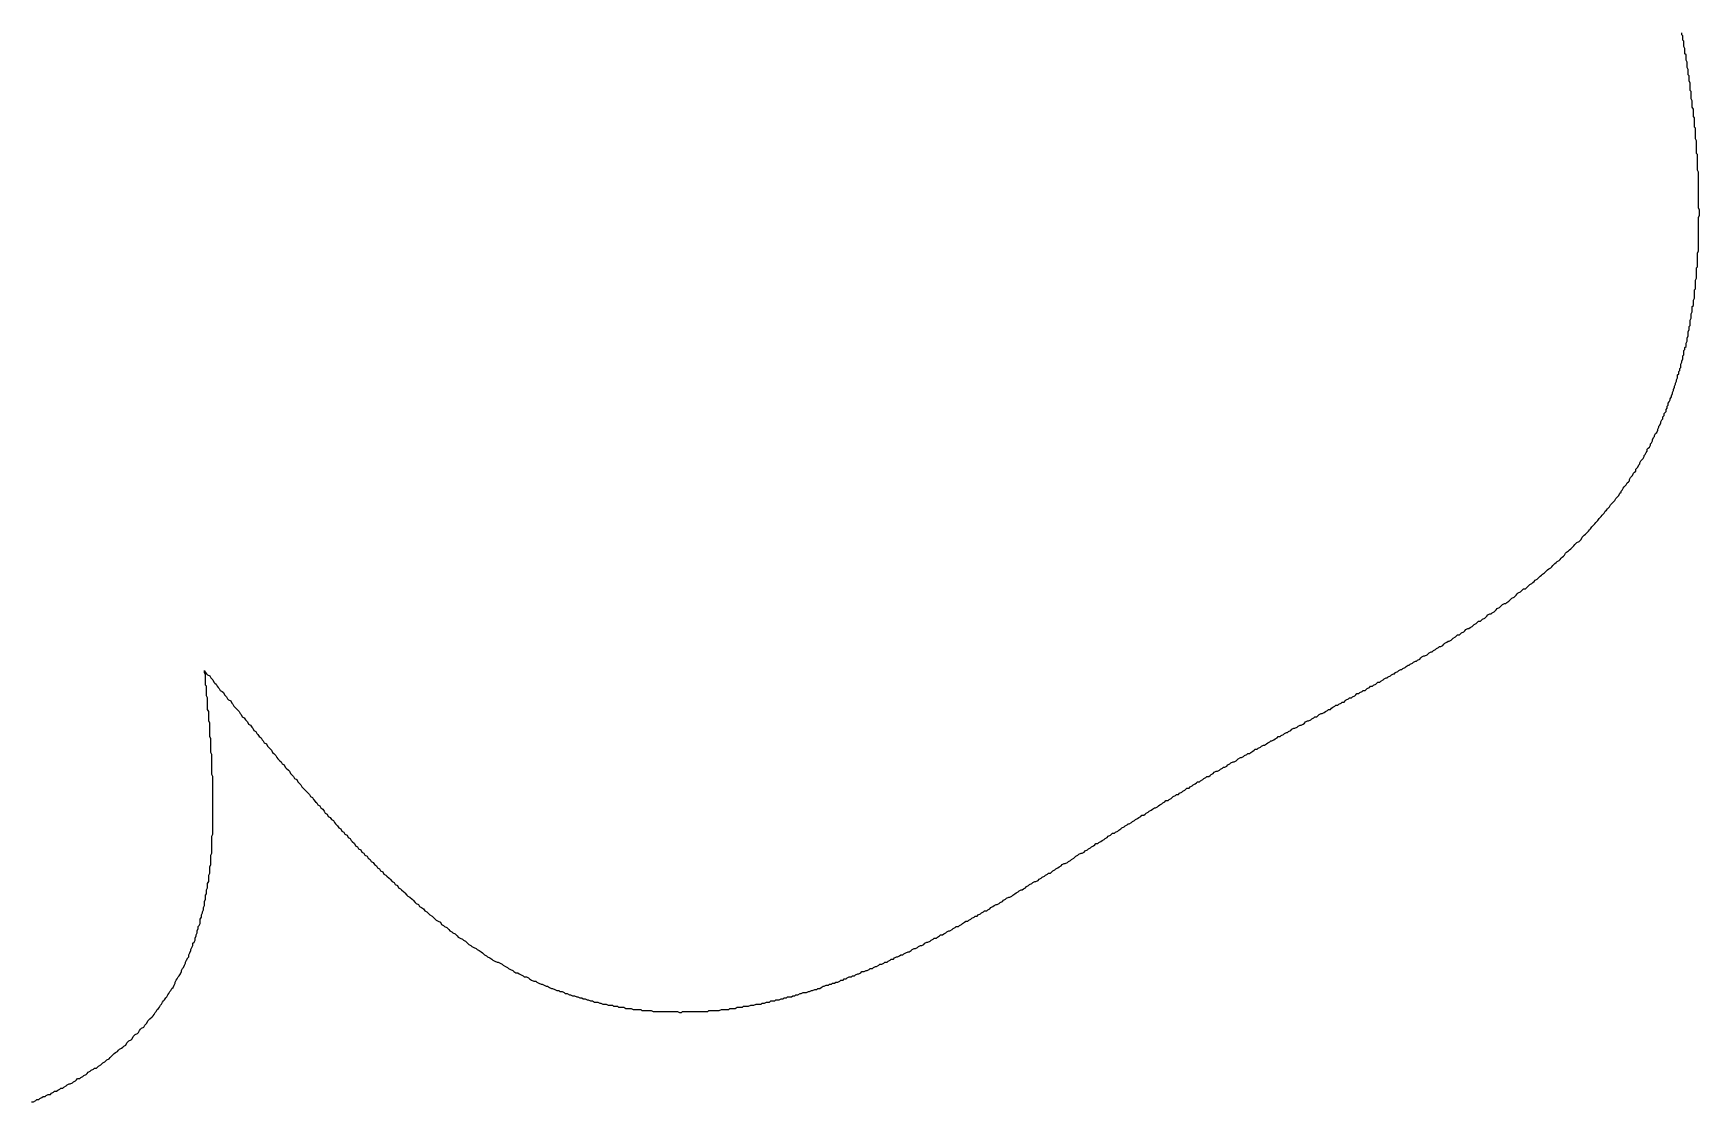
# Model space of a CAD drawing. Header units: millimetres. Extents: x 289 to 9778, y -894 to 6380.
# Drawn here: x 7179.64 to 7195.53, y -579.34 to -569.16 of the extents above; entities that cross this region are included whole.
import ezdxf

# ---------------------------------------------------------------- set-up
doc = ezdxf.new("R2010")
doc.units = ezdxf.units.MM

msp = doc.modelspace()

# ---------------------------------------------------------------- linework, layer by layer
msp.add_polyline3d([(7179.62, -579.343, 0), (7179.64, -579.343, 0), (7179.66, -579.333, 0), (7179.67, -579.323, 0), (7179.69, -579.323, 0), (7179.7, -579.313, 0), (7179.72, -579.303, 0), (7179.73, -579.293, 0), (7179.75, -579.293, 0), (7179.76, -579.283, 0), (7179.78, -579.273, 0), (7179.8, -579.273, 0), (7179.81, -579.263, 0), (7179.83, -579.253, 0), (7179.84, -579.243, 0), (7179.86, -579.243, 0), (7179.87, -579.233, 0), (7179.89, -579.223, 0), (7179.9, -579.213, 0), (7179.92, -579.213, 0), (7179.93, -579.203, 0), (7179.95, -579.193, 0), (7179.96, -579.183, 0), (7179.98, -579.173, 0), (7179.99, -579.173, 0), (7180.01, -579.163, 0), (7180.02, -579.153, 0), (7180.04, -579.143, 0), (7180.05, -579.133, 0), (7180.06, -579.123, 0), (7180.08, -579.123, 0), (7180.09, -579.113, 0), (7180.11, -579.103, 0), (7180.12, -579.093, 0), (7180.14, -579.083, 0), (7180.15, -579.073, 0), (7180.16, -579.063, 0), (7180.18, -579.053, 0), (7180.19, -579.043, 0), (7180.21, -579.033, 0), (7180.22, -579.023, 0), (7180.24, -579.023, 0), (7180.25, -579.013, 0), (7180.26, -579.003, 0), (7180.28, -578.993, 0), (7180.29, -578.983, 0), (7180.3, -578.973, 0), (7180.32, -578.963, 0), (7180.33, -578.953, 0), (7180.34, -578.943, 0), (7180.36, -578.933, 0), (7180.37, -578.923, 0), (7180.39, -578.903, 0), (7180.4, -578.893, 0), (7180.41, -578.883, 0), (7180.42, -578.873, 0), (7180.44, -578.863, 0), (7180.45, -578.853, 0), (7180.46, -578.843, 0), (7180.48, -578.833, 0), (7180.49, -578.823, 0), (7180.5, -578.813, 0), (7180.52, -578.803, 0), (7180.53, -578.783, 0), (7180.54, -578.773, 0), (7180.55, -578.763, 0), (7180.57, -578.753, 0), (7180.58, -578.743, 0), (7180.59, -578.723, 0), (7180.6, -578.713, 0), (7180.61, -578.703, 0), (7180.63, -578.693, 0), (7180.64, -578.683, 0), (7180.65, -578.663, 0), (7180.66, -578.653, 0), (7180.67, -578.643, 0), (7180.69, -578.633, 0), (7180.7, -578.613, 0), (7180.71, -578.603, 0), (7180.72, -578.593, 0), (7180.73, -578.573, 0), (7180.74, -578.563, 0), (7180.75, -578.553, 0), (7180.77, -578.533, 0), (7180.78, -578.523, 0), (7180.79, -578.513, 0), (7180.8, -578.493, 0), (7180.81, -578.483, 0), (7180.82, -578.463, 0), (7180.83, -578.453, 0), (7180.84, -578.443, 0), (7180.85, -578.423, 0), (7180.86, -578.413, 0), (7180.87, -578.393, 0), (7180.88, -578.383, 0), (7180.89, -578.373, 0), (7180.9, -578.353, 0), (7180.91, -578.343, 0), (7180.92, -578.323, 0), (7180.93, -578.313, 0), (7180.94, -578.293, 0), (7180.95, -578.283, 0), (7180.96, -578.263, 0), (7180.97, -578.253, 0), (7180.98, -578.233, 0), (7180.99, -578.213, 0), (7180.99, -578.203, 0), (7181, -578.183, 0), (7181.01, -578.173, 0), (7181.02, -578.153, 0), (7181.03, -578.143, 0), (7181.04, -578.123, 0), (7181.05, -578.103, 0), (7181.05, -578.093, 0), (7181.06, -578.073, 0), (7181.07, -578.063, 0), (7181.08, -578.043, 0), (7181.09, -578.023, 0), (7181.09, -578.013, 0), (7181.1, -577.993, 0), (7181.11, -577.973, 0), (7181.12, -577.963, 0), (7181.12, -577.943, 0), (7181.13, -577.923, 0), (7181.14, -577.903, 0), (7181.14, -577.893, 0), (7181.15, -577.873, 0), (7181.16, -577.853, 0), (7181.16, -577.833, 0), (7181.17, -577.823, 0), (7181.18, -577.803, 0), (7181.18, -577.783, 0), (7181.19, -577.763, 0), (7181.19, -577.753, 0), (7181.2, -577.733, 0), (7181.2, -577.713, 0), (7181.21, -577.693, 0), (7181.21, -577.673, 0), (7181.22, -577.663, 0), (7181.23, -577.643, 0), (7181.23, -577.623, 0), (7181.23, -577.603, 0), (7181.24, -577.583, 0), (7181.24, -577.563, 0), (7181.25, -577.543, 0), (7181.25, -577.533, 0), (7181.26, -577.513, 0), (7181.26, -577.493, 0), (7181.27, -577.473, 0), (7181.27, -577.453, 0), (7181.27, -577.433, 0), (7181.28, -577.413, 0), (7181.28, -577.393, 0), (7181.28, -577.373, 0), (7181.29, -577.363, 0), (7181.29, -577.343, 0), (7181.29, -577.323, 0), (7181.3, -577.303, 0), (7181.3, -577.283, 0), (7181.3, -577.263, 0), (7181.31, -577.243, 0), (7181.31, -577.223, 0), (7181.31, -577.203, 0), (7181.31, -577.183, 0), (7181.32, -577.163, 0), (7181.32, -577.143, 0), (7181.32, -577.123, 0), (7181.32, -577.103, 0), (7181.33, -577.083, 0), (7181.33, -577.073, 0), (7181.33, -577.053, 0), (7181.33, -577.033, 0), (7181.33, -577.013, 0), (7181.33, -576.993, 0), (7181.34, -576.973, 0), (7181.34, -576.953, 0), (7181.34, -576.933, 0), (7181.34, -576.913, 0), (7181.34, -576.893, 0), (7181.34, -576.873, 0), (7181.34, -576.853, 0), (7181.34, -576.833, 0), (7181.34, -576.813, 0), (7181.35, -576.793, 0), (7181.35, -576.773, 0), (7181.35, -576.753, 0), (7181.35, -576.733, 0), (7181.35, -576.713, 0), (7181.35, -576.693, 0), (7181.35, -576.673, 0), (7181.35, -576.653, 0), (7181.35, -576.633, 0), (7181.35, -576.613, 0), (7181.35, -576.593, 0), (7181.35, -576.583, 0), (7181.35, -576.563, 0), (7181.35, -576.543, 0), (7181.35, -576.523, 0), (7181.35, -576.503, 0), (7181.35, -576.483, 0), (7181.35, -576.463, 0), (7181.35, -576.443, 0), (7181.35, -576.423, 0), (7181.35, -576.403, 0), (7181.35, -576.383, 0), (7181.35, -576.363, 0), (7181.35, -576.343, 0), (7181.35, -576.323, 0), (7181.35, -576.303, 0), (7181.35, -576.283, 0), (7181.35, -576.263, 0), (7181.35, -576.243, 0), (7181.34, -576.223, 0), (7181.34, -576.203, 0), (7181.34, -576.183, 0), (7181.34, -576.163, 0), (7181.34, -576.143, 0), (7181.34, -576.133, 0), (7181.34, -576.113, 0), (7181.34, -576.093, 0), (7181.34, -576.073, 0), (7181.34, -576.053, 0), (7181.34, -576.033, 0), (7181.33, -576.013, 0), (7181.33, -575.993, 0), (7181.33, -575.973, 0), (7181.33, -575.953, 0), (7181.33, -575.933, 0), (7181.33, -575.913, 0), (7181.33, -575.903, 0), (7181.33, -575.883, 0), (7181.32, -575.863, 0), (7181.32, -575.843, 0), (7181.32, -575.823, 0), (7181.32, -575.803, 0), (7181.32, -575.783, 0), (7181.32, -575.763, 0), (7181.32, -575.743, 0), (7181.32, -575.733, 0), (7181.31, -575.713, 0), (7181.31, -575.693, 0), (7181.31, -575.673, 0), (7181.31, -575.653, 0), (7181.31, -575.633, 0), (7181.31, -575.623, 0), (7181.3, -575.603, 0), (7181.3, -575.583, 0), (7181.3, -575.563, 0), (7181.3, -575.543, 0), (7181.3, -575.533, 0), (7181.3, -575.513, 0), (7181.3, -575.493, 0), (7181.29, -575.473, 0), (7181.29, -575.453, 0), (7181.29, -575.443, 0), (7181.29, -575.423, 0), (7181.29, -575.403, 0), (7181.29, -575.383, 0), (7181.28, -575.373, 0), (7181.28, -575.353, 0), (7181.28, -575.333, 0), (7181.28, -575.323, 0), (7181.28, -575.303, 0), (7181.28, -575.283, 0), (7181.28, -575.273, 0), (7181.27, -575.253, 0), (7181.27, -575.233, 0), (7181.28, -575.253, 0), (7181.29, -575.263, 0), (7181.3, -575.273, 0), (7181.32, -575.283, 0), (7181.33, -575.303, 0), (7181.34, -575.313, 0), (7181.35, -575.323, 0), (7181.36, -575.343, 0), (7181.37, -575.353, 0), (7181.38, -575.363, 0), (7181.39, -575.383, 0), (7181.4, -575.393, 0), (7181.41, -575.403, 0), (7181.42, -575.423, 0), (7181.44, -575.433, 0), (7181.45, -575.443, 0), (7181.46, -575.463, 0), (7181.47, -575.473, 0), (7181.48, -575.483, 0), (7181.49, -575.503, 0), (7181.5, -575.513, 0), (7181.52, -575.523, 0), (7181.53, -575.543, 0), (7181.54, -575.553, 0), (7181.55, -575.573, 0), (7181.56, -575.583, 0), (7181.57, -575.593, 0), (7181.59, -575.613, 0), (7181.6, -575.623, 0), (7181.61, -575.643, 0), (7181.62, -575.653, 0), (7181.63, -575.673, 0), (7181.65, -575.683, 0), (7181.66, -575.703, 0), (7181.67, -575.713, 0), (7181.68, -575.723, 0), (7181.69, -575.743, 0), (7181.71, -575.753, 0), (7181.72, -575.773, 0), (7181.73, -575.783, 0), (7181.74, -575.803, 0), (7181.76, -575.813, 0), (7181.77, -575.833, 0), (7181.78, -575.843, 0), (7181.79, -575.863, 0), (7181.81, -575.873, 0), (7181.82, -575.893, 0), (7181.83, -575.903, 0), (7181.84, -575.923, 0), (7181.86, -575.933, 0), (7181.87, -575.953, 0), (7181.88, -575.963, 0), (7181.9, -575.983, 0), (7181.91, -575.993, 0), (7181.92, -576.013, 0), (7181.93, -576.023, 0), (7181.95, -576.043, 0), (7181.96, -576.063, 0), (7181.97, -576.073, 0), (7181.99, -576.093, 0), (7182, -576.103, 0), (7182.01, -576.123, 0), (7182.03, -576.133, 0), (7182.04, -576.153, 0), (7182.05, -576.163, 0), (7182.07, -576.183, 0), (7182.08, -576.193, 0), (7182.09, -576.213, 0), (7182.11, -576.233, 0), (7182.12, -576.243, 0), (7182.13, -576.263, 0), (7182.15, -576.273, 0), (7182.16, -576.293, 0), (7182.17, -576.303, 0), (7182.19, -576.323, 0), (7182.2, -576.343, 0), (7182.21, -576.353, 0), (7182.23, -576.373, 0), (7182.24, -576.383, 0), (7182.26, -576.403, 0), (7182.27, -576.413, 0), (7182.28, -576.433, 0), (7182.3, -576.443, 0), (7182.31, -576.463, 0), (7182.33, -576.483, 0), (7182.34, -576.493, 0), (7182.35, -576.513, 0), (7182.37, -576.523, 0), (7182.38, -576.543, 0), (7182.4, -576.553, 0), (7182.41, -576.573, 0), (7182.42, -576.593, 0), (7182.44, -576.603, 0), (7182.45, -576.623, 0), (7182.47, -576.633, 0), (7182.48, -576.653, 0), (7182.5, -576.663, 0), (7182.51, -576.683, 0), (7182.52, -576.693, 0), (7182.54, -576.713, 0), (7182.55, -576.733, 0), (7182.57, -576.743, 0), (7182.58, -576.763, 0), (7182.6, -576.773, 0), (7182.61, -576.793, 0), (7182.63, -576.803, 0), (7182.64, -576.823, 0), (7182.66, -576.833, 0), (7182.67, -576.853, 0), (7182.68, -576.863, 0), (7182.7, -576.883, 0), (7182.71, -576.903, 0), (7182.73, -576.913, 0), (7182.74, -576.933, 0), (7182.76, -576.943, 0), (7182.77, -576.963, 0), (7182.79, -576.973, 0), (7182.8, -576.993, 0), (7182.82, -577.003, 0), (7182.83, -577.023, 0), (7182.85, -577.033, 0), (7182.86, -577.053, 0), (7182.88, -577.063, 0), (7182.89, -577.083, 0), (7182.91, -577.093, 0), (7182.92, -577.113, 0), (7182.94, -577.123, 0), (7182.95, -577.143, 0), (7182.97, -577.153, 0), (7182.98, -577.173, 0), (7183, -577.183, 0), (7183.01, -577.193, 0), (7183.03, -577.213, 0), (7183.04, -577.223, 0), (7183.06, -577.243, 0), (7183.08, -577.253, 0), (7183.09, -577.273, 0), (7183.11, -577.283, 0), (7183.12, -577.303, 0), (7183.14, -577.313, 0), (7183.15, -577.323, 0), (7183.17, -577.343, 0), (7183.18, -577.353, 0), (7183.2, -577.373, 0), (7183.21, -577.383, 0), (7183.23, -577.393, 0), (7183.25, -577.413, 0), (7183.26, -577.423, 0), (7183.28, -577.443, 0), (7183.29, -577.453, 0), (7183.31, -577.463, 0), (7183.32, -577.483, 0), (7183.34, -577.493, 0), (7183.36, -577.503, 0), (7183.37, -577.523, 0), (7183.39, -577.533, 0), (7183.4, -577.543, 0), (7183.42, -577.563, 0), (7183.44, -577.573, 0), (7183.45, -577.583, 0), (7183.47, -577.603, 0), (7183.48, -577.613, 0), (7183.5, -577.623, 0), (7183.52, -577.633, 0), (7183.53, -577.653, 0), (7183.55, -577.663, 0), (7183.56, -577.673, 0), (7183.58, -577.683, 0), (7183.6, -577.703, 0), (7183.61, -577.713, 0), (7183.63, -577.723, 0), (7183.64, -577.733, 0), (7183.66, -577.743, 0), (7183.68, -577.763, 0), (7183.69, -577.773, 0), (7183.71, -577.783, 0), (7183.73, -577.793, 0), (7183.74, -577.803, 0), (7183.76, -577.813, 0), (7183.78, -577.833, 0), (7183.79, -577.843, 0), (7183.81, -577.853, 0), (7183.82, -577.863, 0), (7183.84, -577.873, 0), (7183.86, -577.883, 0), (7183.87, -577.893, 0), (7183.89, -577.903, 0), (7183.91, -577.913, 0), (7183.92, -577.923, 0), (7183.94, -577.943, 0), (7183.96, -577.953, 0), (7183.97, -577.963, 0), (7183.99, -577.973, 0), (7184.01, -577.983, 0), (7184.02, -577.993, 0), (7184.04, -578.003, 0), (7184.06, -578.013, 0), (7184.07, -578.013, 0), (7184.09, -578.023, 0), (7184.11, -578.033, 0), (7184.12, -578.043, 0), (7184.14, -578.053, 0), (7184.16, -578.063, 0), (7184.17, -578.073, 0), (7184.19, -578.083, 0), (7184.21, -578.093, 0), (7184.22, -578.103, 0), (7184.24, -578.113, 0), (7184.26, -578.113, 0), (7184.27, -578.123, 0), (7184.29, -578.133, 0), (7184.31, -578.143, 0), (7184.32, -578.153, 0), (7184.34, -578.153, 0), (7184.36, -578.163, 0), (7184.37, -578.173, 0), (7184.39, -578.183, 0), (7184.41, -578.193, 0), (7184.43, -578.193, 0), (7184.44, -578.203, 0), (7184.46, -578.213, 0), (7184.48, -578.223, 0), (7184.49, -578.223, 0), (7184.51, -578.233, 0), (7184.53, -578.243, 0), (7184.54, -578.243, 0), (7184.56, -578.253, 0), (7184.58, -578.263, 0), (7184.59, -578.263, 0), (7184.61, -578.273, 0), (7184.63, -578.283, 0), (7184.65, -578.283, 0), (7184.66, -578.293, 0), (7184.68, -578.293, 0), (7184.7, -578.303, 0), (7184.71, -578.313, 0), (7184.73, -578.313, 0), (7184.75, -578.323, 0), (7184.76, -578.323, 0), (7184.78, -578.333, 0), (7184.8, -578.333, 0), (7184.82, -578.343, 0), (7184.83, -578.343, 0), (7184.85, -578.353, 0), (7184.87, -578.353, 0), (7184.88, -578.363, 0), (7184.9, -578.363, 0), (7184.92, -578.373, 0), (7184.93, -578.373, 0), (7184.95, -578.383, 0), (7184.97, -578.383, 0), (7184.99, -578.393, 0), (7185, -578.393, 0), (7185.02, -578.393, 0), (7185.04, -578.403, 0), (7185.05, -578.403, 0), (7185.07, -578.413, 0), (7185.09, -578.413, 0), (7185.1, -578.413, 0), (7185.12, -578.423, 0), (7185.14, -578.423, 0), (7185.16, -578.423, 0), (7185.17, -578.433, 0), (7185.19, -578.433, 0), (7185.21, -578.433, 0), (7185.22, -578.443, 0), (7185.24, -578.443, 0), (7185.26, -578.443, 0), (7185.27, -578.443, 0), (7185.29, -578.453, 0), (7185.31, -578.453, 0), (7185.33, -578.453, 0), (7185.34, -578.453, 0), (7185.36, -578.463, 0), (7185.38, -578.463, 0), (7185.39, -578.463, 0), (7185.41, -578.463, 0), (7185.43, -578.463, 0), (7185.44, -578.473, 0), (7185.46, -578.473, 0), (7185.48, -578.473, 0), (7185.5, -578.473, 0), (7185.51, -578.473, 0), (7185.53, -578.473, 0), (7185.55, -578.483, 0), (7185.56, -578.483, 0), (7185.58, -578.483, 0), (7185.6, -578.483, 0), (7185.61, -578.483, 0), (7185.63, -578.483, 0), (7185.65, -578.483, 0), (7185.66, -578.483, 0), (7185.68, -578.483, 0), (7185.7, -578.483, 0), (7185.71, -578.483, 0), (7185.73, -578.483, 0), (7185.75, -578.483, 0), (7185.77, -578.483, 0), (7185.78, -578.483, 0), (7185.8, -578.493, 0), (7185.82, -578.493, 0), (7185.83, -578.483, 0), (7185.85, -578.483, 0), (7185.87, -578.483, 0), (7185.88, -578.483, 0), (7185.9, -578.483, 0), (7185.92, -578.483, 0), (7185.93, -578.483, 0), (7185.95, -578.483, 0), (7185.97, -578.483, 0), (7185.98, -578.483, 0), (7186, -578.483, 0), (7186.02, -578.483, 0), (7186.03, -578.483, 0), (7186.05, -578.483, 0), (7186.07, -578.483, 0), (7186.08, -578.473, 0), (7186.1, -578.473, 0), (7186.12, -578.473, 0), (7186.13, -578.473, 0), (7186.15, -578.473, 0), (7186.17, -578.473, 0), (7186.18, -578.473, 0), (7186.2, -578.463, 0), (7186.22, -578.463, 0), (7186.23, -578.463, 0), (7186.25, -578.463, 0), (7186.27, -578.463, 0), (7186.28, -578.453, 0), (7186.3, -578.453, 0), (7186.32, -578.453, 0), (7186.33, -578.453, 0), (7186.35, -578.443, 0), (7186.36, -578.443, 0), (7186.38, -578.443, 0), (7186.4, -578.443, 0), (7186.41, -578.433, 0), (7186.43, -578.433, 0), (7186.45, -578.433, 0), (7186.46, -578.433, 0), (7186.48, -578.423, 0), (7186.5, -578.423, 0), (7186.51, -578.423, 0), (7186.53, -578.413, 0), (7186.54, -578.413, 0), (7186.56, -578.413, 0), (7186.58, -578.413, 0), (7186.59, -578.403, 0), (7186.61, -578.403, 0), (7186.63, -578.393, 0), (7186.64, -578.393, 0), (7186.66, -578.393, 0), (7186.67, -578.383, 0), (7186.69, -578.383, 0), (7186.71, -578.383, 0), (7186.72, -578.373, 0), (7186.74, -578.373, 0), (7186.75, -578.373, 0), (7186.77, -578.363, 0), (7186.79, -578.363, 0), (7186.8, -578.353, 0), (7186.82, -578.353, 0), (7186.83, -578.343, 0), (7186.85, -578.343, 0), (7186.87, -578.343, 0), (7186.88, -578.333, 0), (7186.9, -578.333, 0), (7186.91, -578.323, 0), (7186.93, -578.323, 0), (7186.95, -578.313, 0), (7186.96, -578.313, 0), (7186.98, -578.303, 0), (7186.99, -578.303, 0), (7187.01, -578.303, 0), (7187.03, -578.293, 0), (7187.04, -578.293, 0), (7187.06, -578.283, 0), (7187.07, -578.283, 0), (7187.09, -578.273, 0), (7187.11, -578.273, 0), (7187.12, -578.263, 0), (7187.14, -578.263, 0), (7187.15, -578.253, 0), (7187.17, -578.243, 0), (7187.18, -578.243, 0), (7187.2, -578.233, 0), (7187.22, -578.233, 0), (7187.23, -578.223, 0), (7187.25, -578.223, 0), (7187.26, -578.213, 0), (7187.28, -578.213, 0), (7187.29, -578.203, 0), (7187.31, -578.203, 0), (7187.33, -578.193, 0), (7187.34, -578.183, 0), (7187.36, -578.183, 0), (7187.37, -578.173, 0), (7187.39, -578.173, 0), (7187.4, -578.163, 0), (7187.42, -578.153, 0), (7187.44, -578.153, 0), (7187.45, -578.143, 0), (7187.47, -578.143, 0), (7187.48, -578.133, 0), (7187.5, -578.123, 0), (7187.51, -578.123, 0), (7187.53, -578.113, 0), (7187.54, -578.103, 0), (7187.56, -578.103, 0), (7187.58, -578.093, 0), (7187.59, -578.093, 0), (7187.61, -578.083, 0), (7187.62, -578.073, 0), (7187.64, -578.073, 0), (7187.65, -578.063, 0), (7187.67, -578.053, 0), (7187.68, -578.053, 0), (7187.7, -578.043, 0), (7187.71, -578.033, 0), (7187.73, -578.033, 0), (7187.75, -578.023, 0), (7187.76, -578.013, 0), (7187.78, -578.013, 0), (7187.79, -578.003, 0), (7187.81, -577.993, 0), (7187.82, -577.983, 0), (7187.84, -577.983, 0), (7187.85, -577.973, 0), (7187.87, -577.963, 0), (7187.88, -577.963, 0), (7187.9, -577.953, 0), (7187.91, -577.943, 0), (7187.93, -577.943, 0), (7187.94, -577.933, 0), (7187.96, -577.923, 0), (7187.98, -577.913, 0), (7187.99, -577.913, 0), (7188.01, -577.903, 0), (7188.02, -577.893, 0), (7188.04, -577.883, 0), (7188.05, -577.883, 0), (7188.07, -577.873, 0), (7188.08, -577.863, 0), (7188.1, -577.853, 0), (7188.11, -577.853, 0), (7188.13, -577.843, 0), (7188.14, -577.833, 0), (7188.16, -577.823, 0), (7188.17, -577.823, 0), (7188.19, -577.813, 0), (7188.2, -577.803, 0), (7188.22, -577.793, 0), (7188.23, -577.783, 0), (7188.25, -577.783, 0), (7188.26, -577.773, 0), (7188.28, -577.763, 0), (7188.29, -577.753, 0), (7188.31, -577.753, 0), (7188.32, -577.743, 0), (7188.34, -577.733, 0), (7188.35, -577.723, 0), (7188.37, -577.713, 0), (7188.38, -577.713, 0), (7188.4, -577.703, 0), (7188.41, -577.693, 0), (7188.43, -577.683, 0), (7188.44, -577.673, 0), (7188.46, -577.673, 0), (7188.47, -577.663, 0), (7188.49, -577.653, 0), (7188.5, -577.643, 0), (7188.52, -577.633, 0), (7188.53, -577.623, 0), (7188.55, -577.623, 0), (7188.56, -577.613, 0), (7188.58, -577.603, 0), (7188.59, -577.593, 0), (7188.61, -577.583, 0), (7188.62, -577.573, 0), (7188.64, -577.573, 0), (7188.65, -577.563, 0), (7188.67, -577.553, 0), (7188.68, -577.543, 0), (7188.7, -577.533, 0), (7188.71, -577.523, 0), (7188.73, -577.523, 0), (7188.74, -577.513, 0), (7188.76, -577.503, 0), (7188.77, -577.493, 0), (7188.79, -577.483, 0), (7188.8, -577.473, 0), (7188.82, -577.463, 0), (7188.83, -577.463, 0), (7188.85, -577.453, 0), (7188.86, -577.443, 0), (7188.88, -577.433, 0), (7188.89, -577.423, 0), (7188.91, -577.413, 0), (7188.92, -577.403, 0), (7188.94, -577.393, 0), (7188.95, -577.393, 0), (7188.97, -577.383, 0), (7188.98, -577.373, 0), (7189, -577.363, 0), (7189.01, -577.353, 0), (7189.03, -577.343, 0), (7189.04, -577.333, 0), (7189.06, -577.323, 0), (7189.07, -577.323, 0), (7189.08, -577.313, 0), (7189.1, -577.303, 0), (7189.11, -577.293, 0), (7189.13, -577.283, 0), (7189.14, -577.273, 0), (7189.16, -577.263, 0), (7189.17, -577.253, 0), (7189.19, -577.243, 0), (7189.2, -577.243, 0), (7189.22, -577.233, 0), (7189.23, -577.223, 0), (7189.25, -577.213, 0), (7189.26, -577.203, 0), (7189.28, -577.193, 0), (7189.29, -577.183, 0), (7189.31, -577.173, 0), (7189.32, -577.163, 0), (7189.34, -577.163, 0), (7189.35, -577.153, 0), (7189.36, -577.143, 0), (7189.38, -577.133, 0), (7189.39, -577.123, 0), (7189.41, -577.113, 0), (7189.42, -577.103, 0), (7189.44, -577.093, 0), (7189.45, -577.083, 0), (7189.47, -577.073, 0), (7189.48, -577.073, 0), (7189.5, -577.063, 0), (7189.51, -577.053, 0), (7189.53, -577.043, 0), (7189.54, -577.033, 0), (7189.56, -577.023, 0), (7189.57, -577.013, 0), (7189.58, -577.003, 0), (7189.6, -576.993, 0), (7189.61, -576.983, 0), (7189.63, -576.973, 0), (7189.64, -576.973, 0), (7189.66, -576.963, 0), (7189.67, -576.953, 0), (7189.69, -576.943, 0), (7189.7, -576.933, 0), (7189.72, -576.923, 0), (7189.73, -576.913, 0), (7189.75, -576.903, 0), (7189.76, -576.893, 0), (7189.77, -576.883, 0), (7189.79, -576.883, 0), (7189.8, -576.873, 0), (7189.82, -576.863, 0), (7189.83, -576.853, 0), (7189.85, -576.843, 0), (7189.86, -576.833, 0), (7189.88, -576.823, 0), (7189.89, -576.813, 0), (7189.91, -576.803, 0), (7189.92, -576.793, 0), (7189.93, -576.783, 0), (7189.95, -576.783, 0), (7189.96, -576.773, 0), (7189.98, -576.763, 0), (7189.99, -576.753, 0), (7190.01, -576.743, 0), (7190.02, -576.733, 0), (7190.04, -576.723, 0), (7190.05, -576.713, 0), (7190.07, -576.703, 0), (7190.08, -576.693, 0), (7190.09, -576.693, 0), (7190.11, -576.683, 0), (7190.12, -576.673, 0), (7190.14, -576.663, 0), (7190.15, -576.653, 0), (7190.17, -576.643, 0), (7190.18, -576.633, 0), (7190.2, -576.623, 0), (7190.21, -576.613, 0), (7190.23, -576.613, 0), (7190.24, -576.603, 0), (7190.25, -576.593, 0), (7190.27, -576.583, 0), (7190.28, -576.573, 0), (7190.3, -576.563, 0), (7190.31, -576.553, 0), (7190.33, -576.543, 0), (7190.34, -576.543, 0), (7190.36, -576.533, 0), (7190.37, -576.523, 0), (7190.38, -576.513, 0), (7190.4, -576.503, 0), (7190.41, -576.493, 0), (7190.43, -576.483, 0), (7190.44, -576.473, 0), (7190.46, -576.473, 0), (7190.47, -576.463, 0), (7190.49, -576.453, 0), (7190.5, -576.443, 0), (7190.51, -576.433, 0), (7190.53, -576.423, 0), (7190.54, -576.413, 0), (7190.56, -576.413, 0), (7190.57, -576.403, 0), (7190.59, -576.393, 0), (7190.6, -576.383, 0), (7190.62, -576.373, 0), (7190.63, -576.363, 0), (7190.64, -576.353, 0), (7190.66, -576.353, 0), (7190.67, -576.343, 0), (7190.69, -576.333, 0), (7190.7, -576.323, 0), (7190.72, -576.313, 0), (7190.73, -576.303, 0), (7190.74, -576.293, 0), (7190.76, -576.293, 0), (7190.77, -576.283, 0), (7190.79, -576.273, 0), (7190.8, -576.263, 0), (7190.82, -576.253, 0), (7190.83, -576.243, 0), (7190.85, -576.243, 0), (7190.86, -576.233, 0), (7190.87, -576.223, 0), (7190.89, -576.213, 0), (7190.9, -576.203, 0), (7190.92, -576.193, 0), (7190.93, -576.193, 0), (7190.95, -576.183, 0), (7190.96, -576.173, 0), (7190.98, -576.163, 0), (7190.99, -576.153, 0), (7191, -576.153, 0), (7191.02, -576.143, 0), (7191.03, -576.133, 0), (7191.05, -576.123, 0), (7191.06, -576.113, 0), (7191.08, -576.103, 0), (7191.09, -576.103, 0), (7191.11, -576.093, 0), (7191.12, -576.083, 0), (7191.13, -576.073, 0), (7191.15, -576.063, 0), (7191.16, -576.063, 0), (7191.18, -576.053, 0), (7191.19, -576.043, 0), (7191.21, -576.033, 0), (7191.22, -576.023, 0), (7191.24, -576.023, 0), (7191.25, -576.013, 0), (7191.27, -576.003, 0), (7191.28, -575.993, 0), (7191.29, -575.983, 0), (7191.31, -575.983, 0), (7191.32, -575.973, 0), (7191.34, -575.963, 0), (7191.35, -575.953, 0), (7191.37, -575.943, 0), (7191.38, -575.943, 0), (7191.4, -575.933, 0), (7191.41, -575.923, 0), (7191.43, -575.913, 0), (7191.44, -575.903, 0), (7191.45, -575.903, 0), (7191.47, -575.893, 0), (7191.48, -575.883, 0), (7191.5, -575.873, 0), (7191.51, -575.863, 0), (7191.53, -575.863, 0), (7191.54, -575.853, 0), (7191.56, -575.843, 0), (7191.57, -575.833, 0), (7191.59, -575.823, 0), (7191.6, -575.823, 0), (7191.61, -575.813, 0), (7191.63, -575.803, 0), (7191.64, -575.793, 0), (7191.66, -575.783, 0), (7191.67, -575.783, 0), (7191.69, -575.773, 0), (7191.7, -575.763, 0), (7191.72, -575.753, 0), (7191.73, -575.753, 0), (7191.75, -575.743, 0), (7191.76, -575.733, 0), (7191.77, -575.723, 0), (7191.79, -575.713, 0), (7191.8, -575.713, 0), (7191.82, -575.703, 0), (7191.83, -575.693, 0), (7191.85, -575.683, 0), (7191.86, -575.673, 0), (7191.88, -575.673, 0), (7191.89, -575.663, 0), (7191.9, -575.653, 0), (7191.92, -575.643, 0), (7191.93, -575.643, 0), (7191.95, -575.633, 0), (7191.96, -575.623, 0), (7191.98, -575.613, 0), (7191.99, -575.603, 0), (7192.01, -575.603, 0), (7192.02, -575.593, 0), (7192.03, -575.583, 0), (7192.05, -575.573, 0), (7192.06, -575.563, 0), (7192.08, -575.563, 0), (7192.09, -575.553, 0), (7192.11, -575.543, 0), (7192.12, -575.533, 0), (7192.14, -575.533, 0), (7192.15, -575.523, 0), (7192.16, -575.513, 0), (7192.18, -575.503, 0), (7192.19, -575.493, 0), (7192.21, -575.493, 0), (7192.22, -575.483, 0), (7192.24, -575.473, 0), (7192.25, -575.463, 0), (7192.26, -575.453, 0), (7192.28, -575.453, 0), (7192.29, -575.443, 0), (7192.31, -575.433, 0), (7192.32, -575.423, 0), (7192.34, -575.423, 0), (7192.35, -575.413, 0), (7192.36, -575.403, 0), (7192.38, -575.393, 0), (7192.39, -575.383, 0), (7192.41, -575.383, 0), (7192.42, -575.373, 0), (7192.44, -575.363, 0), (7192.45, -575.353, 0), (7192.46, -575.343, 0), (7192.48, -575.343, 0), (7192.49, -575.333, 0), (7192.51, -575.323, 0), (7192.52, -575.313, 0), (7192.54, -575.303, 0), (7192.55, -575.303, 0), (7192.56, -575.293, 0), (7192.58, -575.283, 0), (7192.59, -575.273, 0), (7192.61, -575.263, 0), (7192.62, -575.263, 0), (7192.63, -575.253, 0), (7192.65, -575.243, 0), (7192.66, -575.233, 0), (7192.68, -575.223, 0), (7192.69, -575.223, 0), (7192.7, -575.213, 0), (7192.72, -575.203, 0), (7192.73, -575.193, 0), (7192.75, -575.183, 0), (7192.76, -575.183, 0), (7192.77, -575.173, 0), (7192.79, -575.163, 0), (7192.8, -575.153, 0), (7192.82, -575.143, 0), (7192.83, -575.143, 0), (7192.84, -575.133, 0), (7192.86, -575.123, 0), (7192.87, -575.113, 0), (7192.88, -575.103, 0), (7192.9, -575.093, 0), (7192.91, -575.093, 0), (7192.93, -575.083, 0), (7192.94, -575.073, 0), (7192.95, -575.063, 0), (7192.97, -575.053, 0), (7192.98, -575.053, 0), (7192.99, -575.043, 0), (7193.01, -575.033, 0), (7193.02, -575.023, 0), (7193.04, -575.013, 0), (7193.05, -575.003, 0), (7193.06, -575.003, 0), (7193.08, -574.993, 0), (7193.09, -574.983, 0), (7193.1, -574.973, 0), (7193.12, -574.963, 0), (7193.13, -574.953, 0), (7193.14, -574.953, 0), (7193.16, -574.943, 0), (7193.17, -574.933, 0), (7193.18, -574.923, 0), (7193.2, -574.913, 0), (7193.21, -574.903, 0), (7193.22, -574.893, 0), (7193.24, -574.893, 0), (7193.25, -574.883, 0), (7193.26, -574.873, 0), (7193.28, -574.863, 0), (7193.29, -574.853, 0), (7193.3, -574.843, 0), (7193.32, -574.833, 0), (7193.33, -574.833, 0), (7193.34, -574.823, 0), (7193.36, -574.813, 0), (7193.37, -574.803, 0), (7193.38, -574.793, 0), (7193.4, -574.783, 0), (7193.41, -574.773, 0), (7193.42, -574.763, 0), (7193.44, -574.763, 0), (7193.45, -574.753, 0), (7193.46, -574.743, 0), (7193.48, -574.733, 0), (7193.49, -574.723, 0), (7193.5, -574.713, 0), (7193.51, -574.703, 0), (7193.53, -574.693, 0), (7193.54, -574.693, 0), (7193.55, -574.683, 0), (7193.57, -574.673, 0), (7193.58, -574.663, 0), (7193.59, -574.653, 0), (7193.6, -574.643, 0), (7193.62, -574.633, 0), (7193.63, -574.623, 0), (7193.64, -574.613, 0), (7193.65, -574.603, 0), (7193.67, -574.593, 0), (7193.68, -574.593, 0), (7193.69, -574.583, 0), (7193.71, -574.573, 0), (7193.72, -574.563, 0), (7193.73, -574.553, 0), (7193.74, -574.543, 0), (7193.76, -574.533, 0), (7193.77, -574.523, 0), (7193.78, -574.513, 0), (7193.79, -574.503, 0), (7193.8, -574.493, 0), (7193.82, -574.483, 0), (7193.83, -574.473, 0), (7193.84, -574.463, 0), (7193.85, -574.453, 0), (7193.87, -574.453, 0), (7193.88, -574.443, 0), (7193.89, -574.433, 0), (7193.9, -574.423, 0), (7193.91, -574.413, 0), (7193.93, -574.403, 0), (7193.94, -574.393, 0), (7193.95, -574.383, 0), (7193.96, -574.373, 0), (7193.98, -574.363, 0), (7193.99, -574.353, 0), (7194, -574.343, 0), (7194.01, -574.333, 0), (7194.02, -574.323, 0), (7194.03, -574.313, 0), (7194.05, -574.303, 0), (7194.06, -574.293, 0), (7194.07, -574.283, 0), (7194.08, -574.273, 0), (7194.09, -574.263, 0), (7194.11, -574.253, 0), (7194.12, -574.243, 0), (7194.13, -574.233, 0), (7194.14, -574.223, 0), (7194.15, -574.213, 0), (7194.16, -574.203, 0), (7194.17, -574.193, 0), (7194.19, -574.183, 0), (7194.2, -574.173, 0), (7194.21, -574.163, 0), (7194.22, -574.153, 0), (7194.23, -574.143, 0), (7194.24, -574.133, 0), (7194.25, -574.113, 0), (7194.26, -574.103, 0), (7194.28, -574.093, 0), (7194.29, -574.083, 0), (7194.3, -574.073, 0), (7194.31, -574.063, 0), (7194.32, -574.053, 0), (7194.33, -574.043, 0), (7194.34, -574.033, 0), (7194.35, -574.023, 0), (7194.36, -574.013, 0), (7194.38, -574.003, 0), (7194.39, -573.993, 0), (7194.4, -573.983, 0), (7194.41, -573.963, 0), (7194.42, -573.953, 0), (7194.43, -573.943, 0), (7194.44, -573.933, 0), (7194.45, -573.923, 0), (7194.46, -573.913, 0), (7194.47, -573.903, 0), (7194.48, -573.893, 0), (7194.49, -573.883, 0), (7194.5, -573.863, 0), (7194.51, -573.853, 0), (7194.52, -573.843, 0), (7194.53, -573.833, 0), (7194.54, -573.823, 0), (7194.55, -573.813, 0), (7194.56, -573.803, 0), (7194.57, -573.783, 0), (7194.58, -573.773, 0), (7194.59, -573.763, 0), (7194.6, -573.753, 0), (7194.61, -573.743, 0), (7194.62, -573.733, 0), (7194.63, -573.713, 0), (7194.64, -573.703, 0), (7194.65, -573.693, 0), (7194.66, -573.683, 0), (7194.67, -573.673, 0), (7194.68, -573.653, 0), (7194.69, -573.643, 0), (7194.7, -573.633, 0), (7194.71, -573.623, 0), (7194.72, -573.613, 0), (7194.73, -573.593, 0), (7194.74, -573.583, 0), (7194.75, -573.573, 0), (7194.76, -573.563, 0), (7194.77, -573.543, 0), (7194.78, -573.533, 0), (7194.78, -573.523, 0), (7194.79, -573.513, 0), (7194.8, -573.493, 0), (7194.81, -573.483, 0), (7194.82, -573.473, 0), (7194.83, -573.463, 0), (7194.84, -573.443, 0), (7194.85, -573.433, 0), (7194.86, -573.423, 0), (7194.86, -573.413, 0), (7194.87, -573.393, 0), (7194.88, -573.383, 0), (7194.89, -573.373, 0), (7194.9, -573.353, 0), (7194.91, -573.343, 0), (7194.92, -573.333, 0), (7194.92, -573.313, 0), (7194.93, -573.303, 0), (7194.94, -573.293, 0), (7194.95, -573.273, 0), (7194.96, -573.263, 0), (7194.96, -573.253, 0), (7194.97, -573.233, 0), (7194.98, -573.223, 0), (7194.99, -573.213, 0), (7195, -573.193, 0), (7195, -573.183, 0), (7195.01, -573.173, 0), (7195.02, -573.153, 0), (7195.03, -573.143, 0), (7195.03, -573.123, 0), (7195.04, -573.113, 0), (7195.05, -573.103, 0), (7195.06, -573.083, 0), (7195.06, -573.073, 0), (7195.07, -573.063, 0), (7195.08, -573.043, 0), (7195.08, -573.033, 0), (7195.09, -573.013, 0), (7195.1, -573.003, 0), (7195.1, -572.993, 0), (7195.11, -572.973, 0), (7195.12, -572.963, 0), (7195.13, -572.943, 0), (7195.13, -572.933, 0), (7195.14, -572.913, 0), (7195.14, -572.903, 0), (7195.15, -572.893, 0), (7195.16, -572.873, 0), (7195.16, -572.863, 0), (7195.17, -572.843, 0), (7195.18, -572.833, 0), (7195.18, -572.813, 0), (7195.19, -572.803, 0), (7195.19, -572.783, 0), (7195.2, -572.773, 0), (7195.21, -572.763, 0), (7195.21, -572.743, 0), (7195.22, -572.733, 0), (7195.22, -572.713, 0), (7195.23, -572.703, 0), (7195.23, -572.683, 0), (7195.24, -572.673, 0), (7195.25, -572.653, 0), (7195.25, -572.643, 0), (7195.26, -572.623, 0), (7195.26, -572.613, 0), (7195.27, -572.593, 0), (7195.27, -572.583, 0), (7195.28, -572.563, 0), (7195.28, -572.553, 0), (7195.29, -572.533, 0), (7195.29, -572.523, 0), (7195.3, -572.503, 0), (7195.3, -572.493, 0), (7195.31, -572.473, 0), (7195.31, -572.463, 0), (7195.32, -572.443, 0), (7195.32, -572.433, 0), (7195.32, -572.413, 0), (7195.33, -572.403, 0), (7195.33, -572.383, 0), (7195.34, -572.373, 0), (7195.34, -572.353, 0), (7195.35, -572.343, 0), (7195.35, -572.323, 0), (7195.35, -572.313, 0), (7195.36, -572.293, 0), (7195.36, -572.283, 0), (7195.37, -572.263, 0), (7195.37, -572.253, 0), (7195.37, -572.233, 0), (7195.38, -572.223, 0), (7195.38, -572.203, 0), (7195.38, -572.183, 0), (7195.39, -572.173, 0), (7195.39, -572.153, 0), (7195.4, -572.143, 0), (7195.4, -572.123, 0), (7195.4, -572.113, 0), (7195.41, -572.093, 0), (7195.41, -572.083, 0), (7195.41, -572.063, 0), (7195.42, -572.043, 0), (7195.42, -572.033, 0), (7195.42, -572.013, 0), (7195.42, -572.003, 0), (7195.43, -571.983, 0), (7195.43, -571.973, 0), (7195.43, -571.953, 0), (7195.44, -571.943, 0), (7195.44, -571.923, 0), (7195.44, -571.903, 0), (7195.44, -571.893, 0), (7195.45, -571.873, 0), (7195.45, -571.863, 0), (7195.45, -571.843, 0), (7195.45, -571.833, 0), (7195.46, -571.813, 0), (7195.46, -571.793, 0), (7195.46, -571.783, 0), (7195.46, -571.763, 0), (7195.47, -571.753, 0), (7195.47, -571.733, 0), (7195.47, -571.713, 0), (7195.47, -571.703, 0), (7195.48, -571.683, 0), (7195.48, -571.673, 0), (7195.48, -571.653, 0), (7195.48, -571.643, 0), (7195.48, -571.623, 0), (7195.48, -571.603, 0), (7195.49, -571.593, 0), (7195.49, -571.573, 0), (7195.49, -571.563, 0), (7195.49, -571.543, 0), (7195.49, -571.523, 0), (7195.49, -571.513, 0), (7195.5, -571.493, 0), (7195.5, -571.483, 0), (7195.5, -571.463, 0), (7195.5, -571.443, 0), (7195.5, -571.433, 0), (7195.5, -571.413, 0), (7195.5, -571.393, 0), (7195.51, -571.383, 0), (7195.51, -571.363, 0), (7195.51, -571.353, 0), (7195.51, -571.333, 0), (7195.51, -571.313, 0), (7195.51, -571.303, 0), (7195.51, -571.283, 0), (7195.51, -571.273, 0), (7195.51, -571.253, 0), (7195.52, -571.233, 0), (7195.52, -571.223, 0), (7195.52, -571.203, 0), (7195.52, -571.183, 0), (7195.52, -571.173, 0), (7195.52, -571.153, 0), (7195.52, -571.143, 0), (7195.52, -571.123, 0), (7195.52, -571.103, 0), (7195.52, -571.093, 0), (7195.52, -571.073, 0), (7195.52, -571.053, 0), (7195.52, -571.043, 0), (7195.52, -571.023, 0), (7195.52, -571.003, 0), (7195.52, -570.993, 0), (7195.52, -570.973, 0), (7195.52, -570.963, 0), (7195.52, -570.943, 0), (7195.52, -570.923, 0), (7195.52, -570.913, 0), (7195.53, -570.893, 0), (7195.53, -570.873, 0), (7195.53, -570.863, 0), (7195.53, -570.843, 0), (7195.52, -570.823, 0), (7195.52, -570.813, 0), (7195.52, -570.793, 0), (7195.52, -570.773, 0), (7195.52, -570.763, 0), (7195.52, -570.743, 0), (7195.52, -570.733, 0), (7195.52, -570.713, 0), (7195.52, -570.693, 0), (7195.52, -570.683, 0), (7195.52, -570.663, 0), (7195.52, -570.643, 0), (7195.52, -570.633, 0), (7195.52, -570.613, 0), (7195.52, -570.593, 0), (7195.52, -570.583, 0), (7195.52, -570.563, 0), (7195.52, -570.543, 0), (7195.52, -570.533, 0), (7195.52, -570.513, 0), (7195.52, -570.493, 0), (7195.52, -570.483, 0), (7195.51, -570.463, 0), (7195.51, -570.443, 0), (7195.51, -570.433, 0), (7195.51, -570.413, 0), (7195.51, -570.393, 0), (7195.51, -570.383, 0), (7195.51, -570.363, 0), (7195.51, -570.353, 0), (7195.51, -570.333, 0), (7195.51, -570.313, 0), (7195.5, -570.303, 0), (7195.5, -570.283, 0), (7195.5, -570.263, 0), (7195.5, -570.253, 0), (7195.5, -570.233, 0), (7195.5, -570.213, 0), (7195.5, -570.203, 0), (7195.5, -570.183, 0), (7195.49, -570.163, 0), (7195.49, -570.153, 0), (7195.49, -570.133, 0), (7195.49, -570.113, 0), (7195.49, -570.103, 0), (7195.49, -570.083, 0), (7195.49, -570.063, 0), (7195.48, -570.053, 0), (7195.48, -570.033, 0), (7195.48, -570.013, 0), (7195.48, -570.003, 0), (7195.48, -569.983, 0), (7195.48, -569.963, 0), (7195.47, -569.953, 0), (7195.47, -569.933, 0), (7195.47, -569.913, 0), (7195.47, -569.903, 0), (7195.47, -569.883, 0), (7195.46, -569.863, 0), (7195.46, -569.853, 0), (7195.46, -569.833, 0), (7195.46, -569.813, 0), (7195.46, -569.803, 0), (7195.45, -569.783, 0), (7195.45, -569.763, 0), (7195.45, -569.753, 0), (7195.45, -569.733, 0), (7195.45, -569.713, 0), (7195.44, -569.703, 0), (7195.44, -569.683, 0), (7195.44, -569.663, 0), (7195.44, -569.653, 0), (7195.44, -569.633, 0), (7195.43, -569.613, 0), (7195.43, -569.603, 0), (7195.43, -569.583, 0), (7195.43, -569.563, 0), (7195.42, -569.553, 0), (7195.42, -569.533, 0), (7195.42, -569.513, 0), (7195.42, -569.503, 0), (7195.41, -569.483, 0), (7195.41, -569.463, 0), (7195.41, -569.453, 0), (7195.41, -569.433, 0), (7195.4, -569.413, 0), (7195.4, -569.403, 0), (7195.4, -569.383, 0), (7195.4, -569.363, 0), (7195.39, -569.353, 0), (7195.39, -569.333, 0), (7195.39, -569.313, 0), (7195.39, -569.303, 0), (7195.38, -569.283, 0), (7195.38, -569.263, 0), (7195.38, -569.253, 0), (7195.38, -569.233, 0), (7195.37, -569.223, 0), (7195.37, -569.203, 0), (7195.37, -569.183, 0), (7195.36, -569.173, 0), (7195.36, -569.153, 0)])

doc.saveas('drawing.dxf')
